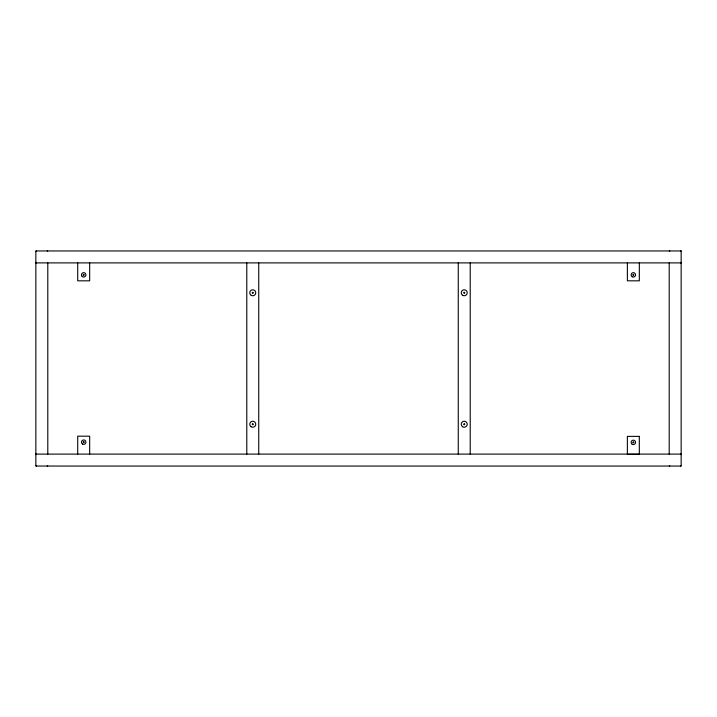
<?xml version="1.0" encoding="UTF-8"?>
<svg xmlns="http://www.w3.org/2000/svg" width="717" height="717" viewBox="0 0 717 717"><rect width="100%" height="100%" fill="white"/><g stroke="black" fill="none" stroke-linecap="round" stroke-linejoin="round"><path stroke-width="1.08" d="M35.85 251.55L36.45 250.95M35.85 454.695L36.146 454.184M681.15 262.305L680.854 262.816M681.15 465.45L680.55 466.05M47.716 465.754L47.205 466.05M669.284 251.246L669.795 250.95M35.85 262.897L681.15 262.897M83.1 274.853L84.292 274.853M632.761 274.853L633.953 274.853M252.169 292.778L253.361 292.778M463.639 292.778L464.831 292.778M252.169 424.222L253.361 424.222M463.639 424.222L464.831 424.222M83.1 442.147L84.292 442.147M632.761 442.362L633.953 442.362M35.85 454.103L681.15 454.103M680.55 250.95L681.15 251.55M47.205 250.95L47.716 251.246M669.795 466.05L669.284 465.754M36.45 466.05L35.85 465.45M680.854 454.184L681.15 454.695M36.146 262.816L35.85 262.305M669.203 262.897L669.203 454.103M639.322 262.897L639.322 280.822L627.375 280.822L627.375 262.897M633.353 274.252L633.353 275.445M633.353 441.762L633.353 442.954M470.209 262.897L470.209 454.103M464.24 292.178L464.24 293.37M464.24 423.63L464.24 424.822M458.262 262.897L458.262 454.103M258.738 262.897L258.738 454.103M252.76 292.178L252.76 293.37M252.76 423.63L252.76 424.822M246.791 262.897L246.791 454.103M89.67 262.897L89.67 280.822L77.714 280.822L77.714 262.897M89.67 454.103L89.67 436.178L77.714 436.178L77.714 454.103M83.701 274.252L83.701 275.445M83.701 441.555L83.701 442.748M47.797 262.897L47.797 454.103M681.15 250.95L35.85 250.95L35.85 466.05L681.15 466.05L681.15 250.95M639.322 436.384L627.375 436.384L627.375 454.309L639.322 454.309L639.322 436.384M632.251 444.271A2.214 2.214 0 0 0 635.567 442.362A2.214 2.214 0 0 0 632.251 440.444A2.214 2.214 0 0 0 632.251 444.271M82.589 444.065A2.214 2.214 0 0 0 85.906 442.147A2.214 2.214 0 0 0 82.589 440.238A2.214 2.214 0 0 0 82.589 444.065M82.132 276.412A2.214 2.214 0 0 0 85.834 275.427A2.214 2.214 0 0 0 83.127 272.711A2.214 2.214 0 0 0 82.132 276.412M632.251 276.762A2.214 2.214 0 0 0 635.567 274.853A2.214 2.214 0 0 0 632.251 272.935A2.214 2.214 0 0 0 632.251 276.762M251.201 295.323A2.985 2.985 0 0 0 255.745 292.85A2.985 2.985 0 0 0 251.335 290.152A2.985 2.985 0 0 0 251.201 295.323M251.111 426.714A2.985 2.985 0 0 0 255.745 424.41A2.985 2.985 0 0 0 251.434 421.551A2.985 2.985 0 0 0 251.111 426.714M462.68 295.323A2.985 2.985 0 0 0 467.224 292.85A2.985 2.985 0 0 0 462.806 290.152A2.985 2.985 0 0 0 462.68 295.323M462.582 426.714A2.985 2.985 0 0 0 467.215 424.41A2.985 2.985 0 0 0 462.913 421.551A2.985 2.985 0 0 0 462.582 426.714"/></g></svg>
